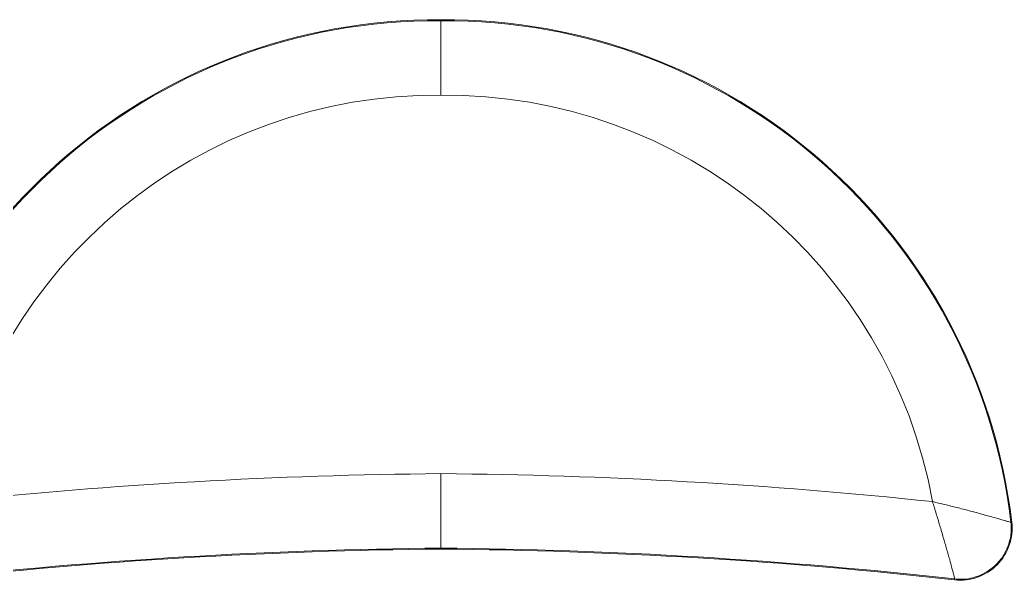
# Model space of a CAD drawing. Header units: millimetres. Extents: x 24.3 to 104.7, y 23.5 to 104.3.
# Drawn here: x 60.15 to 70.3, y 74.42 to 80.15 of the extents above; entities that cross this region are included whole.
import ezdxf

# ---------------------------------------------------------------- set-up
doc = ezdxf.new("R2010")
doc.units = ezdxf.units.MM

msp = doc.modelspace()

# ---------------------------------------------------------------- linework, layer by layer
at = {"color": 7, "linetype": 'Continuous', "lineweight": 15}
for p, q in [((64.459, 80.153), (64.459, 80.144)), ((70.298, 75.014), (70.289, 75.013)), ((64.459, 74.74), (64.459, 74.749)), ((69.713, 74.425), (69.714, 74.434))]:
    msp.add_line(p, q, dxfattribs=at)
for centre, radius, start, end in [((64.408, 74.325), 5.828, 89.4959, 173.2071), ((64.408, 74.325), 5.819, 89.4951, 173.2071), ((64.511, 74.325), 5.828, 6.7929, 90.5041), ((64.511, 74.325), 5.819, 6.7929, 90.5049), ((64.408, 74.325), 5.057, 89.419, 169.7527), ((64.511, 74.325), 5.057, 10.2473, 90.581), ((64.916, 23.126), 52.387, 90.4999, 96.0099), ((64.002, 23.126), 52.387, 83.9901, 89.5001), ((69.771, 74.952), 0.53, 263.6481, 6.7929), ((64.916, 23.126), 51.625, 90.5073, 96.3519), ((64.916, 23.126), 51.616, 90.5074, 96.3519), ((64.002, 23.126), 51.625, 83.6481, 89.4927), ((64.002, 23.126), 51.616, 83.6481, 89.4926)]:
    msp.add_arc(centre, radius, start, end, dxfattribs=at)
for points, knots in [([(64.459, 80.144), (64.459, 80.142), (64.459, 80.121), (64.459, 80.043), (64.459, 79.986), (64.459, 79.846), (64.459, 79.762), (64.459, 79.58), (64.459, 79.48), (64.459, 79.382)], [0, 0, 0, 0, 0.25, 0.25, 0.5, 0.5, 0.75, 0.75, 1, 1, 1, 1]), ([(64.459, 74.749), (64.459, 74.75), (64.459, 74.771), (64.459, 74.849), (64.459, 74.906), (64.459, 75.046), (64.459, 75.131), (64.459, 75.312), (64.459, 75.412), (64.459, 75.511)], [0, 0, 0, 0, 0.25, 0.25, 0.5, 0.5, 0.75, 0.75, 1, 1, 1, 1]), ([(69.714, 74.434), (69.714, 74.435), (69.712, 74.445), (69.705, 74.47), (69.702, 74.481), (69.696, 74.506), (69.692, 74.52), (69.686, 74.542), (69.684, 74.549), (69.676, 74.578), (69.67, 74.602), (69.658, 74.646), (69.653, 74.665), (69.642, 74.703), (69.636, 74.723), (69.625, 74.761), (69.62, 74.78), (69.609, 74.818), (69.603, 74.837), (69.592, 74.877), (69.586, 74.898), (69.574, 74.939), (69.567, 74.96), (69.555, 75), (69.549, 75.02), (69.537, 75.061), (69.531, 75.081), (69.518, 75.122), (69.512, 75.143), (69.5, 75.184), (69.493, 75.204), (69.487, 75.225)], [0, 0, 0, 0, 0.154405, 0.154405, 0.231607, 0.231607, 0.30881, 0.30881, 0.341006, 0.341006, 0.437593, 0.437593, 0.501984, 0.501984, 0.566375, 0.566375, 0.622434, 0.622434, 0.678492, 0.678492, 0.73455, 0.73455, 0.790608, 0.790608, 0.842956, 0.842956, 0.895304, 0.895304, 0.947652, 0.947652, 1, 1, 1, 1]), ([(69.487, 75.225), (69.508, 75.22), (69.529, 75.215), (69.57, 75.205), (69.591, 75.2), (69.633, 75.19), (69.654, 75.185), (69.695, 75.175), (69.715, 75.17), (69.757, 75.159), (69.778, 75.154), (69.82, 75.143), (69.84, 75.137), (69.881, 75.126), (69.901, 75.121), (69.939, 75.111), (69.958, 75.106), (69.997, 75.095), (70.017, 75.089), (70.056, 75.079), (70.074, 75.073), (70.119, 75.061), (70.143, 75.054), (70.172, 75.046), (70.179, 75.044), (70.202, 75.037), (70.216, 75.033), (70.241, 75.026), (70.252, 75.023), (70.278, 75.016), (70.288, 75.013), (70.289, 75.013)], [0, 0, 0, 0, 0.052348, 0.052348, 0.104696, 0.104696, 0.157044, 0.157044, 0.209392, 0.209392, 0.26545, 0.26545, 0.321508, 0.321508, 0.377566, 0.377566, 0.433625, 0.433625, 0.498016, 0.498016, 0.562407, 0.562407, 0.658994, 0.658994, 0.69119, 0.69119, 0.768393, 0.768393, 0.845595, 0.845595, 1, 1, 1, 1]), ([(70.289, 75.013), (70.291, 74.99), (70.294, 74.943), (70.288, 74.873), (70.273, 74.806), (70.25, 74.743), (70.22, 74.684), (70.184, 74.631), (70.112, 74.55), (69.979, 74.459), (69.822, 74.425), (69.733, 74.432), (69.714, 74.434)], [0, 0, 0, 0, 0.076116, 0.150728, 0.223837, 0.295444, 0.365551, 0.434159, 0.501269, 0.713755, 0.938236, 1, 1, 1, 1])]:
    msp.add_open_spline(points, degree=3, knots=knots, dxfattribs=at)

doc.saveas('drawing.dxf')
